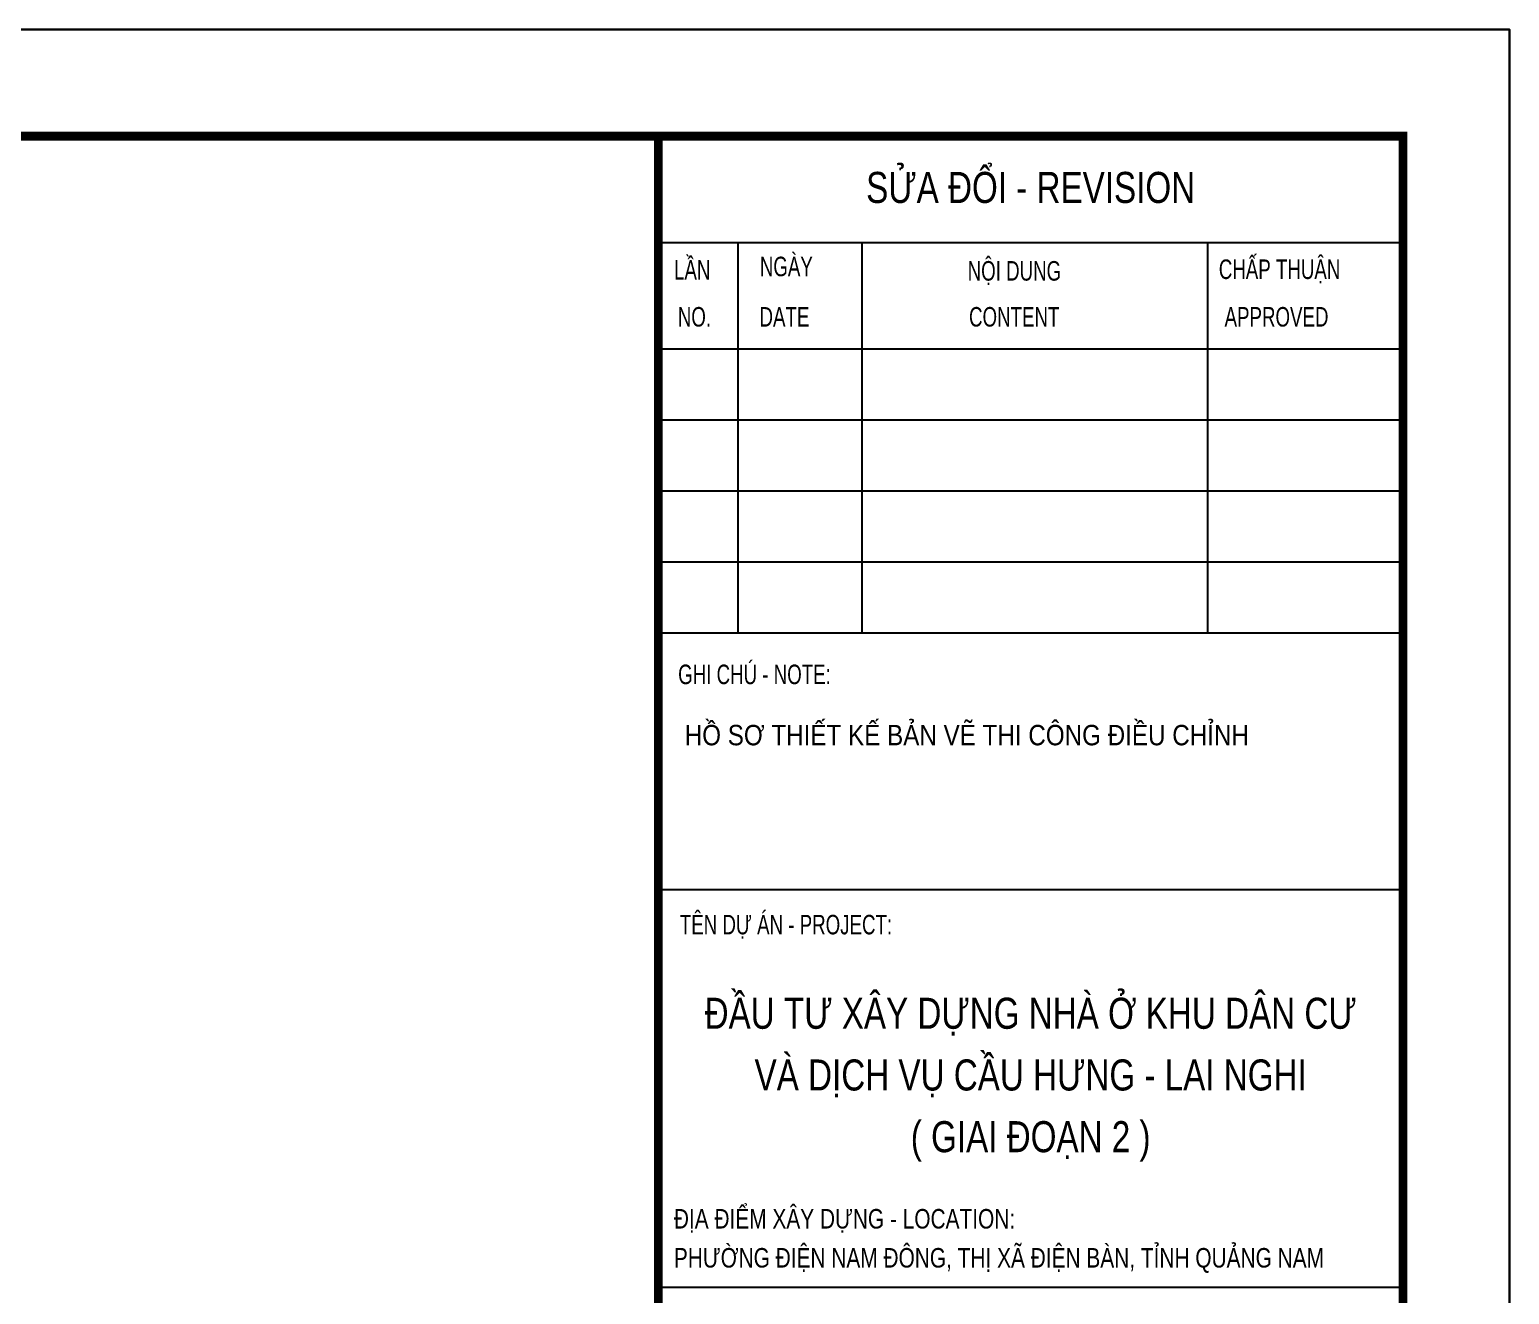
# Model space of a CAD drawing. Extents: x -2063571 to 559285, y 565862 to 1758715.
# Drawn here: x -2062898.3 to -2062731.4, y 566313.6 to 566456.2 of the extents above; entities that cross this region are included whole.
import ezdxf
from ezdxf.enums import TextEntityAlignment as Align

# ---------------------------------------------------------------- set-up
doc = ezdxf.new("R2010")
doc.units = 0
doc.header["$MEASUREMENT"] = 0
doc.layers.get('0').update_dxf_attribs({"linetype": 'CONTINUOUS'})
doc.layers.add('B-3000', color=5, linetype='CONTINUOUS')
doc.layers.add('Khung ten', color=7, linetype='CONTINUOUS')
doc.styles.add('Arial', font='arial_2.ttf', dxfattribs={"width": 0.85})
doc.styles.add('VnAvantH Bold', font='VHAVANB_1.TTF', dxfattribs={"width": 0.8})

msp = doc.modelspace()

# ---------------------------------------------------------------- linework, layer by layer
for p, q in [((-2062827.353, 566444.221), (-2062743.353, 566444.221)), ((-2062827.353, 566444.221), (-2062743.353, 566444.221)), ((-2062827.353, 566432.221), (-2062743.353, 566432.221)), ((-2062827.353, 566432.221), (-2062743.353, 566432.221)), ((-2062818.353, 566388.221), (-2062818.353, 566432.221)), ((-2062818.353, 566388.221), (-2062818.353, 566432.221)), ((-2062804.353, 566388.221), (-2062804.353, 566432.221)), ((-2062804.353, 566388.221), (-2062804.353, 566432.221)), ((-2062765.353, 566388.221), (-2062765.353, 566432.221)), ((-2062765.353, 566388.221), (-2062765.353, 566432.221)), ((-2062827.353, 566420.221), (-2062743.353, 566420.221)), ((-2062827.353, 566420.221), (-2062743.353, 566420.221)), ((-2062827.353, 566412.221), (-2062743.353, 566412.221)), ((-2062827.353, 566412.221), (-2062743.353, 566412.221)), ((-2062827.353, 566404.221), (-2062743.353, 566404.221)), ((-2062827.353, 566404.221), (-2062743.353, 566404.221)), ((-2062827.353, 566396.221), (-2062743.353, 566396.221)), ((-2062827.353, 566396.221), (-2062743.353, 566396.221)), ((-2062827.353, 566388.221), (-2062743.353, 566388.221)), ((-2062827.353, 566388.221), (-2062743.353, 566388.221)), ((-2062827.353, 566359.274), (-2062743.353, 566359.274)), ((-2062827.353, 566359.274), (-2062743.353, 566359.274)), ((-2062827.353, 566314.467), (-2062743.353, 566314.467)), ((-2062827.353, 566314.467), (-2062743.353, 566314.467))]:
    msp.add_line(p, q)
at = {"const_width": 0.25}
msp.add_lwpolyline([(-2062827.353, 566444.221), (-2062743.353, 566444.221)], dxfattribs=at)
at = {"layer": 'B-3000', "color": 1, "linetype": 'Continuous', "lineweight": 35, "flags": 128}
msp.add_lwpolyline([(-2062827.353, 566046.385), (-2062827.353, 565874.221), (-2063073.585, 565874.221), (-2063546.353, 565874.221), (-2063546.353, 566444.221), (-2062827.353, 566444.221), (-2062827.353, 566046.385)], close=True, dxfattribs=at)
at = {"layer": 'Khung ten', "color": 8}
for points in [[(-2063571.353, 566456.221), (-2062731.353, 566456.221), (-2062731.353, 565862.221), (-2063571.353, 565862.221)], [(-2063571.353, 565862.221), (-2062731.353, 565862.221), (-2062731.353, 566456.221), (-2063571.353, 566456.221)], [(-2063571.353, 566456.221), (-2062731.353, 566456.221), (-2062731.353, 565862.221), (-2063571.353, 565862.221)]]:
    msp.add_lwpolyline(points, close=True, dxfattribs=at)
at = {"layer": 'Khung ten', "const_width": 1}
msp.add_lwpolyline([(-2063546.353, 565874.221), (-2062743.353, 565874.221), (-2062743.353, 566444.221), (-2063546.353, 566444.221)], close=True, dxfattribs=at)
at = {"layer": 'Khung ten', "color": 1, "const_width": 1}
msp.add_lwpolyline([(-2062743.353, 566444.221), (-2062827.353, 566444.221), (-2062827.353, 565874.221), (-2062743.353, 565874.221)], close=True, dxfattribs=at)

# ---------------------------------------------------------------- texts
at = {"insert": (-2062824.375, 566377.842), "char_height": 2.3, "attachment_point": 1, "style": 'Arial'}
msp.add_mtext_dynamic_manual_height_columns('HỒ SƠ THIẾT KẾ BẢN VẼ THI CÔNG ĐIỀU CHỈNH', width=77.037, gutter_width=10, heights=[0], dxfattribs=at)
at = {"layer": 'Khung ten', "style": 'VnAvantH Bold'}
for s, height, width, p in [('söa ®æi - revision', 3.5, 0.8, (-2062785.353, 566436.68)), ('ngµy', 2.2, 0.716914, (-2062812.912, 566428.421)), ('LÇn', 2.2, 0.716914, (-2062823.528, 566428.04)), ('Néi dung', 2.2, 0.716914, (-2062787.187, 566427.927)), ('chÊp thuËn', 2.2, 0.716914, (-2062757.276, 566428.106)), ('no.', 2.2, 0.716914, (-2062823.278, 566422.746)), ('date', 2.2, 0.716914, (-2062813.125, 566422.746)), (' content', 2.2, 0.716914, (-2062787.5, 566422.746)), ('approved', 2.2, 0.716914, (-2062757.621, 566422.746))]:
    msp.add_text(s, height=height, dxfattribs=dict(at, width=width)).set_placement(p, align=Align.CENTER)
for s, width, p in [('Ghi chó - Note:', 0.716914, (-2062825.115, 566382.437)), ('Tªn dù ¸n - project:', 0.716914, (-2062824.925, 566354.226)), ('®Þa ®iÓm x©y dùng - location:', 0.8, (-2062825.596, 566321.067)), ('PH¦êNG §IÖN NAM §¤NG, thÞ x· ®iÖn bµn, tØnh qu¶ng nam', 0.8, (-2062825.596, 566316.667))]:
    msp.add_text(s, height=2.2, dxfattribs=dict(at, width=width)).set_placement(p)
at = {"layer": 'Khung ten', "color": 7, "style": 'VnAvantH Bold', "width": 0.8}
for s, p in [('®Çu t\xad x©y dùng NHµ ë khu D¢N C¦', (-2062785.353, 566343.586)), ('Vµ dÞch vô cÇu h\xadng - lai nghi', (-2062785.353, 566336.628)), ('( giai ®o¹n 2 )', (-2062785.353, 566329.671))]:
    msp.add_text(s, height=3.5, dxfattribs=at).set_placement(p, align=Align.CENTER)

doc.saveas('drawing.dxf')
